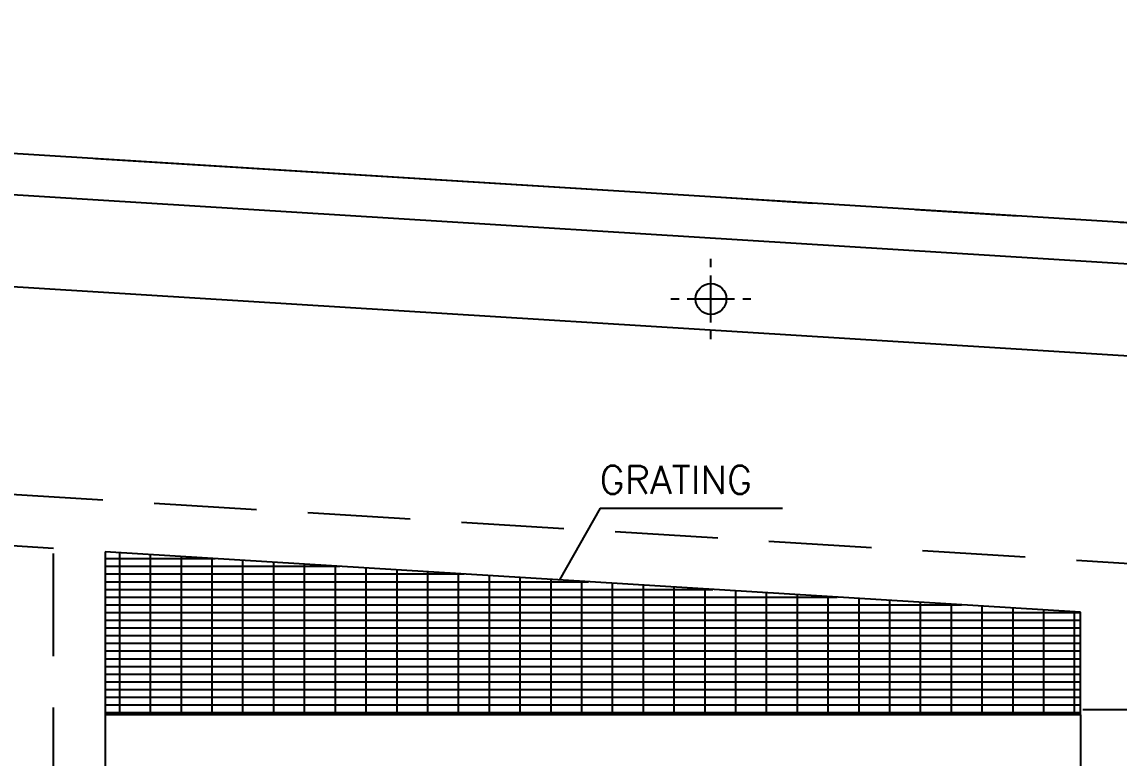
# Model space of a CAD drawing. Header units: millimetres. Extents: x 10462777 to 22643323, y 453826 to 1389191.
# Drawn here: x 11227776 to 11233119, y 626003 to 629587 of the extents above; entities that cross this region are included whole.
import ezdxf

# ---------------------------------------------------------------- set-up
doc = ezdxf.new("R2010")
doc.units = ezdxf.units.MM
doc.header["$LTSCALE"] = 200
doc.header["$MEASUREMENT"] = 0
for name, pattern in [('CENTER', [2, 1.25, -0.25, 0.25, -0.25]), ('HIDDEN', [3.75, 2.5, -1.25]), ('PHANTOM', [2.5, 1.25, -0.25, 0.25, -0.25, 0.25, -0.25])]:
    doc.linetypes.add(name, pattern=pattern)
doc.layers.get('0').update_dxf_attribs({"linetype": 'CONTINUOUS'})
for name, color, linetype in [('ext', 4, 'CONTINUOUS'), ('FONT', 2, 'CONTINUOUS'), ('HATCH', 8, 'CONTINUOUS'), ('P1', 4, 'CONTINUOUS'), ('panel', 4, 'CONTINUOUS'), ('대지경계', 2, 'CONTINUOUS')]:
    doc.layers.add(name, color=color, linetype=linetype)
doc.styles.add('GHS', font='txt.shx ', dxfattribs={"bigfont": ' whgtxt.shx'})

msp = doc.modelspace()

# ---------------------------------------------------------------- hatches: boundary and pattern name
h = msp.add_hatch()
h.set_pattern_fill('GRATE', color=0, scale=1200, style=0)
h.set_pattern_definition([(0, (11211002.577, 707036.792), (0, 37.5), []), (90, (11211002.58, 707036.79), (-150, 9e-15), [])])
h.paths.add_polyline_path([(11232931.32522, 626213.49936), (11232931.32522, 626713.49936), (11228181.32522, 627007.56088), (11228181.32522, 626213.49936)])

# ---------------------------------------------------------------- linework, layer by layer
at = {"color": 3}
for p, q in [((11218131.32522, 628894.7293), (11248381.32522, 627017.50757)), ((11232931.32522, 626713.49936), (11228181.32522, 627007.56088)), ((11228181.32522, 627007.56088), (11228181.32522, 626213.49936)), ((11232931.32522, 626213.49936), (11232931.32522, 626713.49936)), ((11232931.32522, 626213.49936), (11228181.32522, 626213.49936))]:
    msp.add_line(p, q, dxfattribs=at)
at = {"color": 0}
for p, q in [((11218132.2843, 628894.66979), (11248381.32522, 627017.50757)), ((11218132.2843, 628894.66979), (11248381.32522, 627017.50757)), ((11230591.70321, 627220.33622), (11230394.13444, 626870.57097)), ((11230591.70321, 627220.33622), (11231479.58031, 627220.33622))]:
    msp.add_line(p, q, dxfattribs=at)
at = {"color": 3, "linetype": 'HIDDEN'}
for p, q in [((11248381.32522, 626007.50757), (11218132.2843, 627879.66979)), ((11227930.58289, 627023.08376), (11220131.32522, 627505.91778)), ((11227930.58289, 621248.70034), (11227930.58289, 627023.08376)), ((11228181.32522, 626213.49936), (11228181.32522, 621248.70034)), ((11232931.32522, 626213.49936), (11232931.32522, 621248.70034))]:
    msp.add_line(p, q, dxfattribs=at)
at = {"layer": 'ext', "color": 4}
for p, q in [((11365370.32523, 620401.20667), (11217401.99534, 629586.97728)), ((11365170.32523, 620213.23751), (11217573.36768, 629375.95359))]:
    msp.add_line(p, q, dxfattribs=at)
at = {"layer": 'HATCH'}
for p, q in [((11231131.32522, 628393.27793), (11231131.32522, 628433.27793)), ((11231131.32522, 628393.27793), (11231131.32522, 628433.27793)), ((11231131.32522, 628393.27793), (11231131.32522, 628433.27793)), ((11231131.32522, 628393.27793), (11231131.32522, 628433.27793)), ((11231131.32522, 628393.27793), (11231131.32522, 628433.27793)), ((11231131.32522, 628393.27793), (11231131.32522, 628433.27793)), ((11231131.32522, 628393.27793), (11231131.32522, 628433.27793)), ((11231131.32522, 628393.27793), (11231131.32522, 628433.27793)), ((11231131.32522, 628123.27794), (11231131.32522, 628353.27793)), ((11231131.32522, 628123.27794), (11231131.32522, 628353.27793)), ((11231131.32522, 628123.27794), (11231131.32522, 628353.27793)), ((11231131.32522, 628123.27794), (11231131.32522, 628353.27793)), ((11231131.32522, 628123.27794), (11231131.32522, 628353.27793)), ((11231131.32522, 628123.27794), (11231131.32522, 628353.27793)), ((11231131.32522, 628123.27794), (11231131.32522, 628353.27793)), ((11231131.32522, 628123.27794), (11231131.32522, 628353.27793)), ((11230936.32523, 628238.27794), (11230976.32523, 628238.27794)), ((11230936.32523, 628238.27794), (11230976.32523, 628238.27794)), ((11230936.32523, 628238.27794), (11230976.32523, 628238.27794)), ((11230936.32523, 628238.27794), (11230976.32523, 628238.27794)), ((11230936.32523, 628238.27794), (11230976.32523, 628238.27794)), ((11230936.32523, 628238.27794), (11230976.32523, 628238.27794)), ((11230936.32523, 628238.27794), (11230976.32523, 628238.27794)), ((11230936.32523, 628238.27794), (11230976.32523, 628238.27794)), ((11231016.32523, 628238.27794), (11231246.32522, 628238.27794)), ((11231016.32523, 628238.27794), (11231246.32522, 628238.27794)), ((11231016.32523, 628238.27794), (11231246.32522, 628238.27794)), ((11231016.32523, 628238.27794), (11231246.32522, 628238.27794)), ((11231016.32523, 628238.27794), (11231246.32522, 628238.27794)), ((11231016.32523, 628238.27794), (11231246.32522, 628238.27794)), ((11231016.32523, 628238.27794), (11231246.32522, 628238.27794)), ((11231016.32523, 628238.27794), (11231246.32522, 628238.27794)), ((11231286.32522, 628238.27794), (11231326.32522, 628238.27794)), ((11231286.32522, 628238.27794), (11231326.32522, 628238.27794)), ((11231286.32522, 628238.27794), (11231326.32522, 628238.27794)), ((11231286.32522, 628238.27794), (11231326.32522, 628238.27794)), ((11231286.32522, 628238.27794), (11231326.32522, 628238.27794)), ((11231286.32522, 628238.27794), (11231326.32522, 628238.27794)), ((11231286.32522, 628238.27794), (11231326.32522, 628238.27794)), ((11231286.32522, 628238.27794), (11231326.32522, 628238.27794)), ((11231131.32522, 628043.27794), (11231131.32522, 628083.27794)), ((11231131.32522, 628043.27794), (11231131.32522, 628083.27794)), ((11231131.32522, 628043.27794), (11231131.32522, 628083.27794)), ((11231131.32522, 628043.27794), (11231131.32522, 628083.27794)), ((11231131.32522, 628043.27794), (11231131.32522, 628083.27794)), ((11231131.32522, 628043.27794), (11231131.32522, 628083.27794)), ((11231131.32522, 628043.27794), (11231131.32522, 628083.27794)), ((11231131.32522, 628043.27794), (11231131.32522, 628083.27794))]:
    msp.add_line(p, q, dxfattribs=at)
msp.add_ellipse((11231131.32522, 628238.27794), major_axis=(-53.03301, 53.03301), ratio=1, start_param=-0.7853981634, end_param=5.4977871438, dxfattribs=at)
msp.add_ellipse((11231131.32522, 628238.27794), major_axis=(-53.03301, 53.03301), ratio=1, start_param=-0.7853981634, end_param=5.4977871438, dxfattribs=at)
msp.add_ellipse((11231131.32522, 628238.27794), major_axis=(-53.03301, 53.03301), ratio=1, start_param=-0.7853981634, end_param=5.4977871438, dxfattribs=at)
msp.add_ellipse((11231131.32522, 628238.27794), major_axis=(-53.03301, 53.03301), ratio=1, start_param=-0.7853981634, end_param=5.4977871438, dxfattribs=at)
msp.add_ellipse((11231131.32522, 628238.27794), major_axis=(-53.03301, 53.03301), ratio=1, start_param=-0.7853981634, end_param=5.4977871438, dxfattribs=at)
msp.add_ellipse((11231131.32522, 628238.27794), major_axis=(-53.03301, 53.03301), ratio=1, start_param=-0.7853981634, end_param=5.4977871438, dxfattribs=at)
msp.add_ellipse((11231131.32522, 628238.27794), major_axis=(-53.03301, 53.03301), ratio=1, start_param=-0.7853981634, end_param=5.4977871438, dxfattribs=at)
msp.add_ellipse((11231131.32522, 628238.27794), major_axis=(-53.03301, 53.03301), ratio=1, start_param=-0.7853981634, end_param=5.4977871438, dxfattribs=at)
at = {"layer": 'P1', "color": 4, "linetype": 'CENTER'}
msp.add_line((11232942.45495, 626240.18173), (11235284.47263, 626240.18173), dxfattribs=at)
at = {"layer": 'panel'}
msp.add_line((11218131.32522, 628894.7293), (11236331.32522, 627765.29341), dxfattribs=at)
msp.add_line((11218131.32522, 628894.7293), (11236331.32522, 627765.29341), dxfattribs=at)
at = {"layer": '대지경계', "linetype": 'PHANTOM', "ltscale": 10}
msp.add_line((11365370.32523, 620401.20667), (11217401.99534, 629586.97728), dxfattribs=at)

# ---------------------------------------------------------------- texts
at = {"layer": 'FONT', "color": 7, "style": 'GHS'}
msp.add_text('     GRATING', height=136.6201378, dxfattribs=at).set_placement((11229926.65197, 627288.84713))

doc.saveas('drawing.dxf')
